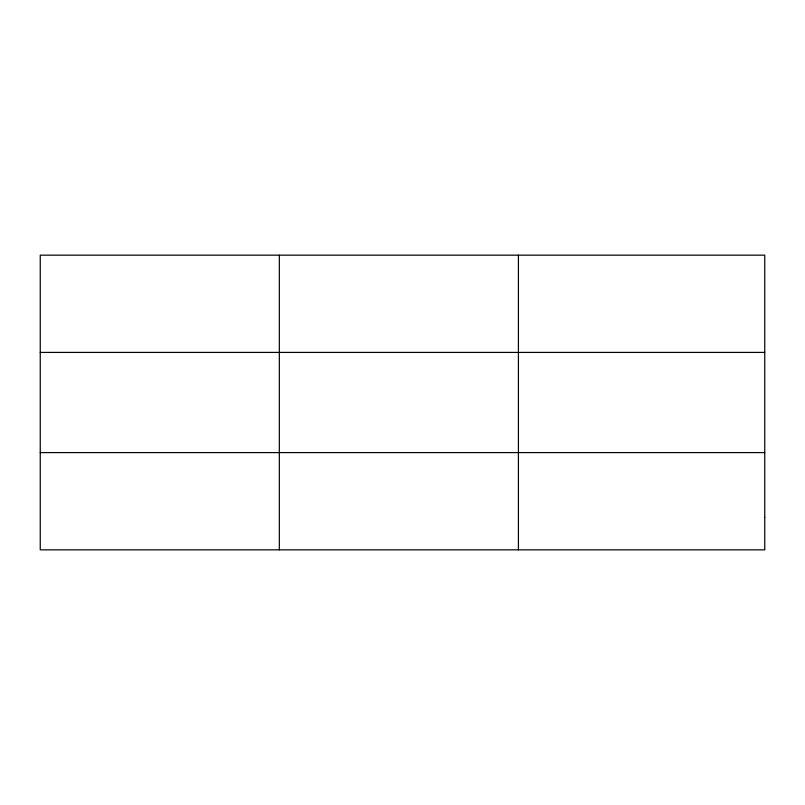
<?xml version="1.0" encoding="UTF-8"?>
<svg xmlns="http://www.w3.org/2000/svg" width="805" height="805" viewBox="0 0 805 805"><rect width="100%" height="100%" fill="white"/><g stroke="black" fill="none" stroke-linecap="round" stroke-linejoin="round"><path stroke-width="1.21" d="M279.335 255.165L279.335 549.835M518.42 255.165L518.42 549.835M40.25 352.409L764.75 352.409M40.25 452.591L764.75 452.591M764.75 517.424L764.75 549.835L40.25 549.835L40.25 255.165L764.75 255.165L764.75 517.424"/></g></svg>
